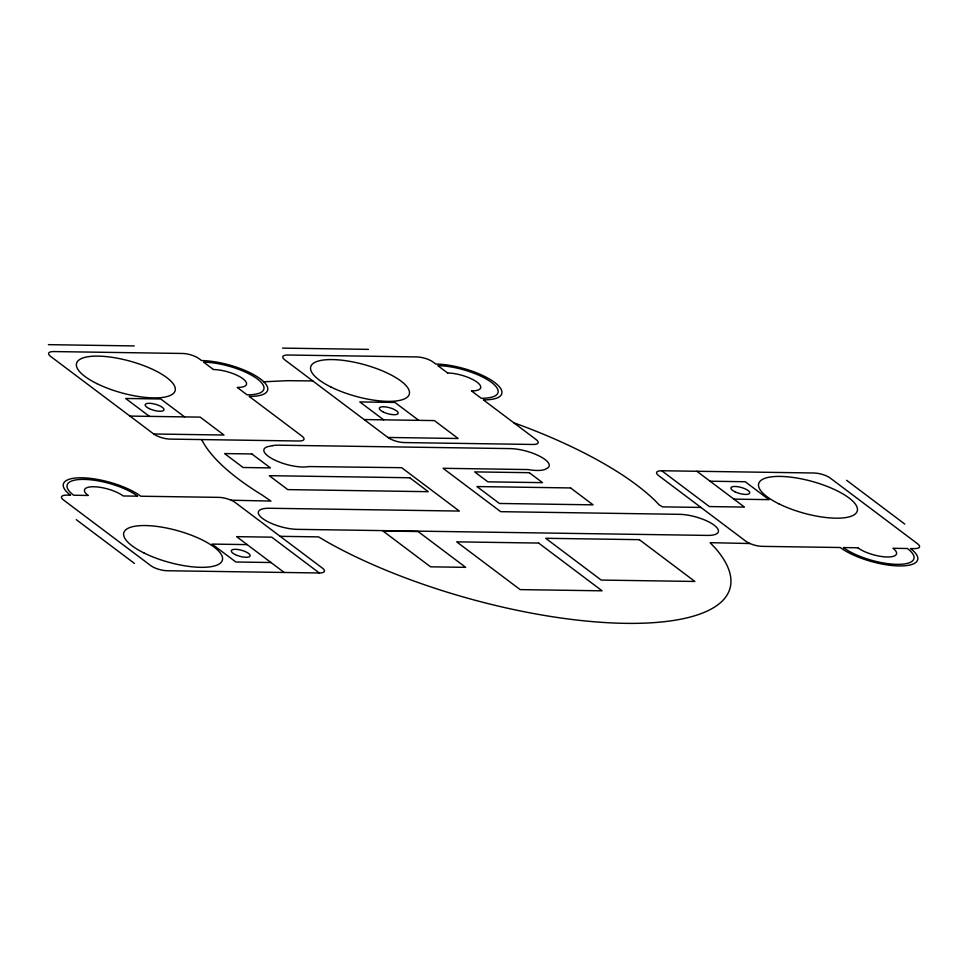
<?xml version="1.0" encoding="UTF-8"?>
<svg xmlns="http://www.w3.org/2000/svg" width="968" height="968" viewBox="0 0 968 968"><rect width="100%" height="100%" fill="white"/><g stroke="black" fill="none" stroke-linecap="round" stroke-linejoin="round"><path stroke-width="1.45" d="M48.4 344.656L134.262 345.927M282.571 348.117L368.433 349.375M129.93 416.083L200.182 417.123L223.983 435.031L153.73 433.991L50.602 356.393A12.185 3.908 15.5 0 1 53.748 351.565L182.541 353.465A12.185 3.908 15.5 0 1 198.912 358.584L201.562 360.568A43.862 14.06 15.5 0 1 260.477 378.996A43.862 14.06 15.5 0 1 249.151 396.384L302.04 436.181A12.185 3.908 15.5 0 1 298.894 441.009L170.102 439.109A12.185 3.908 15.5 0 1 153.73 433.991M364.101 419.543L434.354 420.584L458.154 438.492L387.902 437.451L284.774 359.854A12.185 3.908 15.5 0 1 287.919 355.014L416.712 356.926A12.185 3.908 15.5 0 1 433.083 362.044L435.733 364.029A43.862 14.06 15.5 0 1 494.648 382.457A43.862 14.06 15.5 0 1 483.322 399.844L536.212 439.641A12.185 3.908 15.5 0 1 533.066 444.469L404.273 442.57A12.185 3.908 15.5 0 1 387.902 437.451M661.737 470.75L813.943 473.001A12.185 3.908 15.5 0 1 830.314 478.119L917.579 543.786A12.185 3.908 15.5 0 1 914.433 548.614L910.525 548.553A43.862 14.06 15.5 0 1 899.199 565.941A43.862 14.06 15.5 0 1 840.272 547.513L762.215 546.363A12.185 3.908 15.5 0 1 745.856 541.245L658.591 475.578A12.185 3.908 15.5 0 1 661.737 470.75L709.338 506.566L744.465 507.087L696.863 471.271M710.088 481.217L745.215 481.737L769.003 499.645L733.889 499.125M700.905 507.426L662.535 506.857L659.111 504.848L655.336 500.855A248.522 79.678 15.5 0 0 519.405 424.807L513.887 422.847M280.163 536.32L318.532 536.889L328.467 542.697A248.522 79.678 15.5 0 0 625.389 623.344A248.522 79.678 15.5 0 0 715.558 548.42L710.125 542.673L749.922 543.52M247.179 544.609L212.052 544.089L235.853 561.997L270.967 562.517M319.319 572.983L167.113 570.733A12.185 3.908 15.5 0 1 150.742 565.615L63.477 499.96A12.185 3.908 15.5 0 1 66.623 495.132L70.531 495.18A43.862 14.06 15.5 0 1 81.857 477.793A43.862 14.06 15.5 0 1 140.783 496.221L218.841 497.37A12.185 3.908 15.5 0 1 235.2 502.489L322.465 568.155A12.185 3.908 15.5 0 1 319.319 572.983L271.718 537.167L236.603 536.647L284.193 572.463M312.797 380.932L287.581 380.678L263.768 381.791M231.134 500.214L270.931 501.073L262.147 495.047A248.522 79.678 15.5 0 1 202.143 440.525L201.731 439.581M846.625 480.309L904.79 524.087M418.745 420.354L394.944 402.446L359.818 401.926L383.618 419.834M184.573 416.893L160.773 398.985L125.646 398.465L149.447 416.373M76.266 519.659L134.443 563.424M272.565 445.643L268.947 446.381A25.821 8.276 15.5 0 0 273.69 459.546A25.821 8.276 15.5 0 0 308.707 466.564L401.684 467.689L459.328 511.068L269.261 508.26A25.821 8.276 15.5 0 0 262.57 518.473A25.821 8.276 15.5 0 0 297.224 529.351L707.487 535.413A25.821 8.276 15.5 0 0 714.166 525.176A25.821 8.276 15.5 0 0 679.463 514.323L500.698 511.673L443.054 468.294L528.117 469.565A25.821 8.276 15.5 0 0 546.17 468.851A61.746 19.796 15.5 0 0 548.251 467.483A25.821 8.276 15.5 0 0 538.995 455.88A25.821 8.276 15.5 0 0 510.257 448.607L278.421 445.183A25.821 8.276 15.5 0 0 272.565 445.643M251.886 453.968L224.564 453.569L243.077 467.496L270.399 467.895L251.886 453.968M529.302 472.699L474.659 471.888L487.884 481.846L542.528 482.645L529.302 472.699M409.766 477.756L269.261 475.687L287.774 489.614L428.279 491.684L409.766 477.756M570.6 487.945L476.934 486.553L499.415 503.469L593.082 504.848L570.6 487.945M88.088 495.447L73.653 495.229A39.954 12.814 15.5 0 1 83.974 479.39A39.954 12.814 15.5 0 1 137.662 496.173L123.214 495.967A21.925 7.03 15.5 0 0 93.751 486.747A21.925 7.03 15.5 0 0 88.088 495.447M418.091 531.529L382.965 531.009L430.554 566.824L465.681 567.345L418.091 531.529M639.352 539.672L545.686 538.293L601.213 580.074L694.879 581.453L639.352 539.672M538.631 543.06L456.678 541.85L520.143 589.609L602.096 590.819L538.631 543.06M857.842 547.779L843.394 547.561A39.954 12.814 15.5 0 0 897.082 564.356A39.954 12.814 15.5 0 0 907.403 548.505L892.968 548.299A21.925 7.03 15.5 0 1 887.305 556.987A21.925 7.03 15.5 0 1 857.842 547.779M447.627 372.983L437.839 365.626A39.954 12.814 15.5 0 1 491.526 382.408A39.954 12.814 15.5 0 1 481.205 398.247L471.428 390.89A21.925 7.03 15.5 0 0 477.091 382.191A21.925 7.03 15.5 0 0 447.627 372.983M213.456 369.522L203.667 362.165A39.954 12.814 15.5 0 1 257.355 378.948A39.954 12.814 15.5 0 1 247.046 394.799L237.257 387.43A21.925 7.03 15.5 0 0 242.92 378.742A21.925 7.03 15.5 0 0 213.456 369.522M235.284 554.591A9.741 3.122 15.5 0 0 250.119 555.91A9.741 3.122 15.5 0 0 236.785 549.388A9.741 3.122 15.5 0 0 235.284 554.591M144.075 553.018A51.171 16.408 15.5 0 0 222.325 560.339A51.171 16.408 15.5 0 0 152.859 525.975A51.171 16.408 15.5 0 0 144.075 553.018M734.881 491.744A9.741 3.122 15.5 0 0 749.716 493.063A9.741 3.122 15.5 0 0 736.382 486.541A9.741 3.122 15.5 0 0 734.881 491.744M778.962 503.868A51.171 16.408 15.5 0 0 857.212 511.189A51.171 16.408 15.5 0 0 787.746 476.825A51.171 16.408 15.5 0 0 778.962 503.868M149.145 408.569A9.741 3.122 15.5 0 0 163.967 409.887A9.741 3.122 15.5 0 0 150.633 403.366A9.741 3.122 15.5 0 0 149.145 408.569M96.824 383.582A51.171 16.408 15.5 0 0 175.075 390.903A51.171 16.408 15.5 0 0 105.609 356.539A51.171 16.408 15.5 0 0 96.824 383.582M383.316 412.029A9.741 3.122 15.5 0 0 398.138 413.348A9.741 3.122 15.5 0 0 384.804 406.826A9.741 3.122 15.5 0 0 383.316 412.029M330.995 387.043A51.171 16.408 15.5 0 0 409.246 394.363A51.171 16.408 15.5 0 0 339.78 359.999A51.171 16.408 15.5 0 0 330.995 387.043"/></g></svg>
